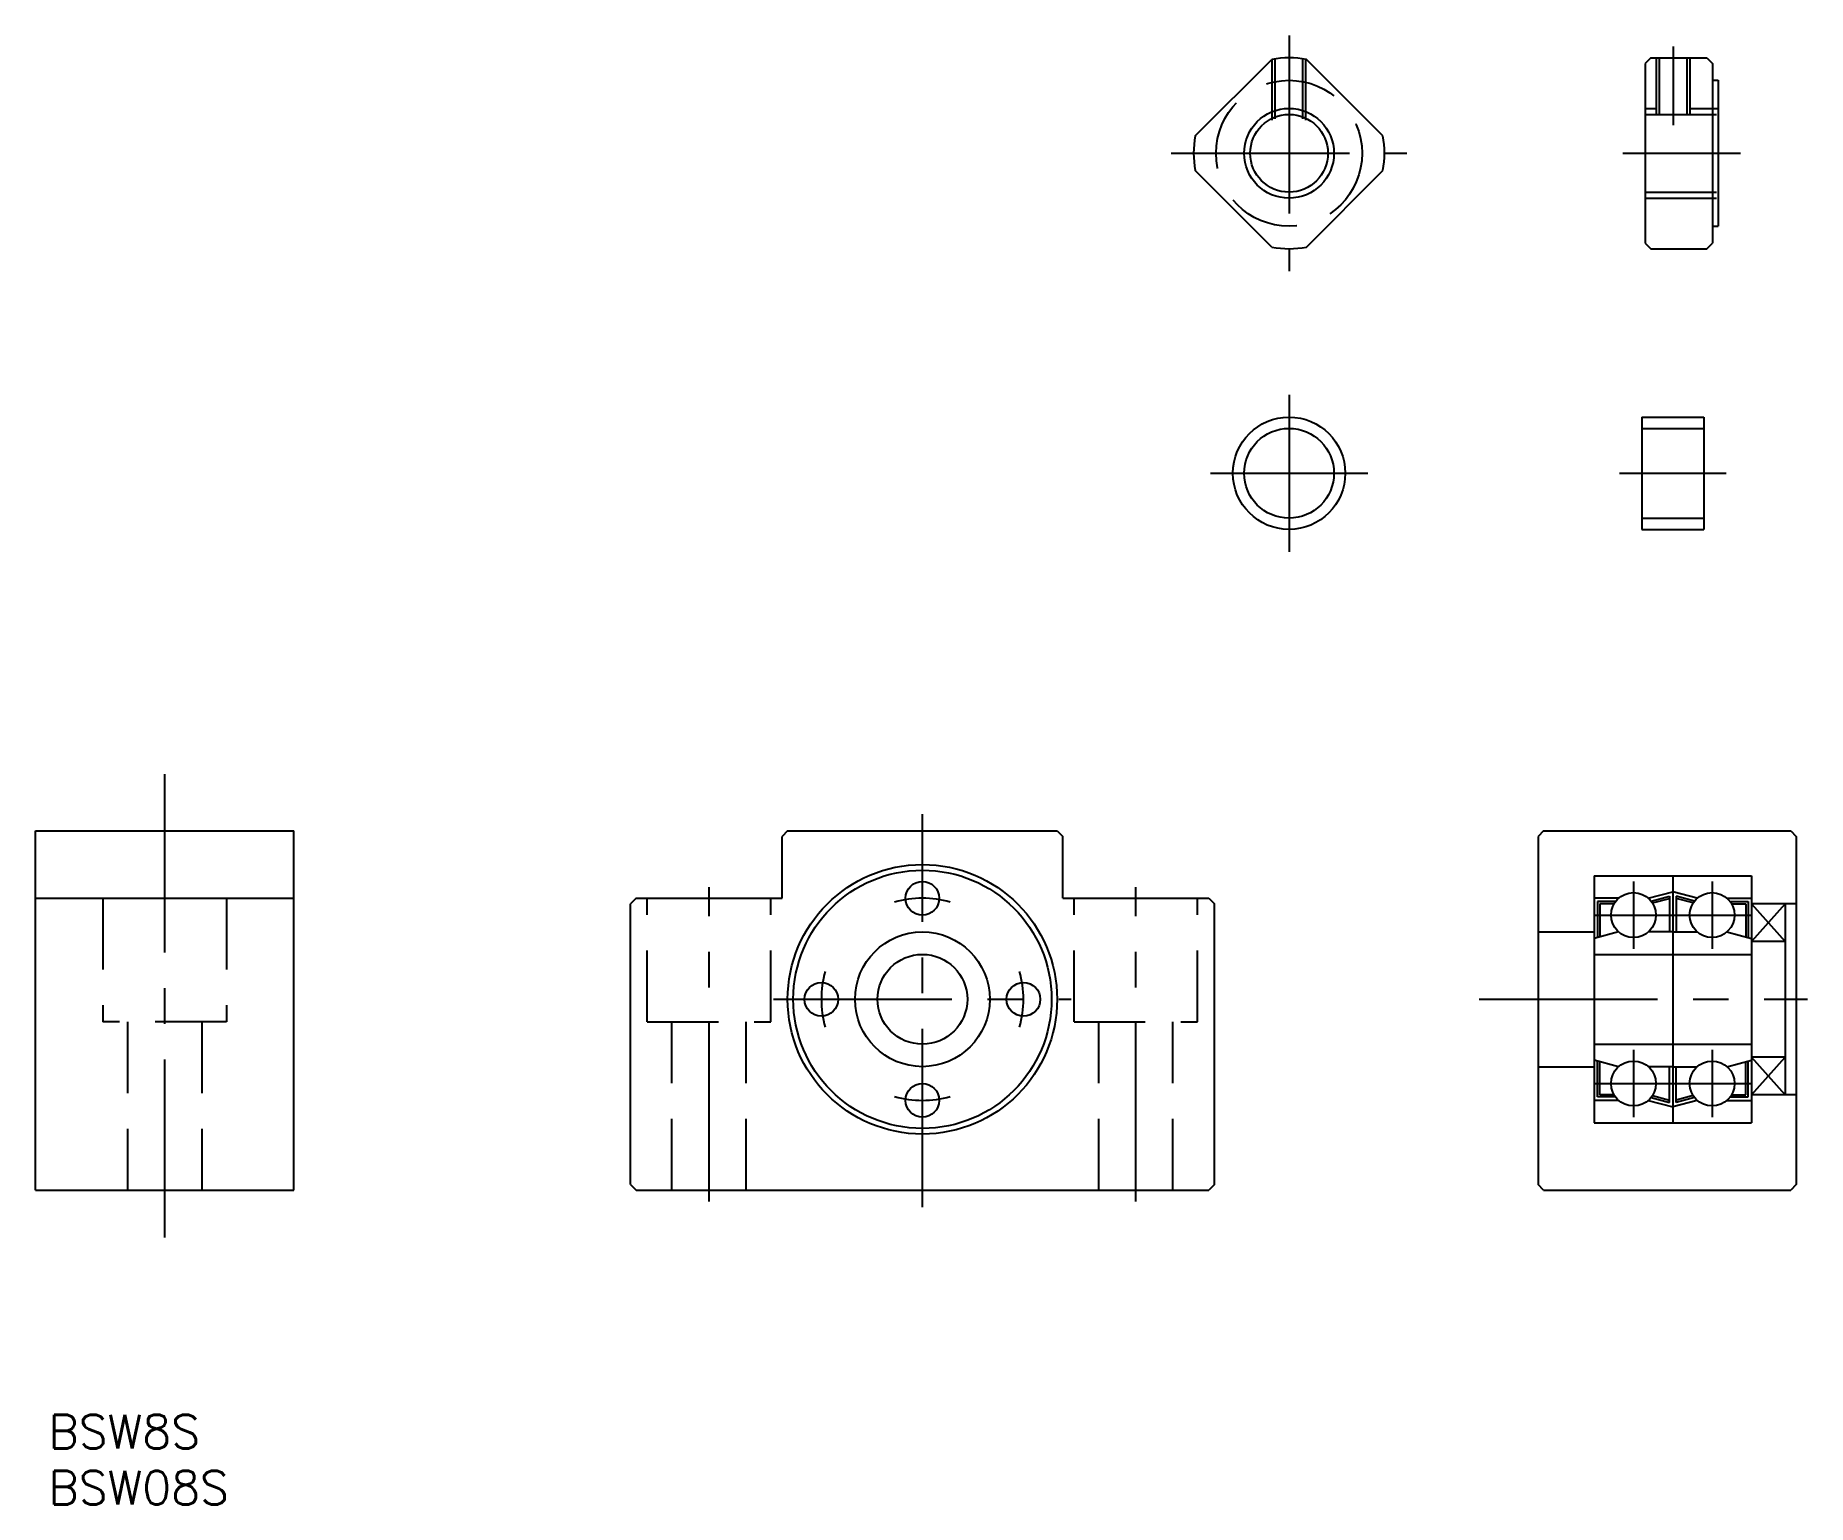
# Model space of a CAD drawing. Extents: x -1 to 157, y -8 to 123.
import ezdxf

# ---------------------------------------------------------------- set-up
doc = ezdxf.new("R2010")
doc.units = 0
doc.header["$LTSCALE"] = 0.5
doc.linetypes.add('CENTER', pattern=[50.8, 31.75, -6.35, 6.35, -6.35])
doc.linetypes.add('DASHED', pattern=[19.05, 12.7, -6.35])
for name, color, linetype in [('MSM_CENTER', 1, 'CENTER'), ('MSM_CONTINUOUS', 7, 'CONTINUOUS'), ('MSM_DASHED', 4, 'DASHED'), ('MSM_NARROW', 5, 'CONTINUOUS'), ('MSM_PART_NUMBER', 7, 'CONTINUOUS')]:
    doc.layers.add(name, color=color, linetype=linetype)
doc.styles.get("Standard").update_dxf_attribs({"font": 'txt.shx', "height": 3, "bigfont": 'bigfont.shx'})

# ---------------------------------------------------------------- blocks, each defined once
blk = doc.blocks.new('*U42')
at = {"layer": 'MSM_PART_NUMBER'}
blk.add_text('BSW8S', height=3, dxfattribs=at).set_placement((0, -3))
blk = doc.blocks.new('*U43')
at = {"layer": 'MSM_PART_NUMBER'}
blk.add_text('BSW08S', height=3, dxfattribs=at).set_placement((0, -8))

msp = doc.modelspace()

# ---------------------------------------------------------------- linework, layer by layer
at = {"layer": 'MSM_CENTER'}
for p, q in [((110.48, 122.85), (110.48, 101.85)), ((144.69, 121.85), (144.69, 114.85)), ((99.98, 112.35), (120.98, 112.35)), ((140.19, 112.35), (150.69, 112.35)), ((110.48, 90.85), (110.48, 76.85)), ((103.48, 83.85), (117.48, 83.85)), ((139.9, 83.85), (149.4, 83.85)), ((10.35, 57.05), (10.35, 14.7)), ((77.83, 18.5), (77.83, 53.5)), ((141.15, 47.5), (141.15, 41.5)), ((148.15, 47.5), (148.15, 41.5)), ((58.83, 19), (58.83, 47)), ((96.83, 19), (96.83, 47)), ((137.65, 44.5), (151.65, 44.5)), ((64.58, 37), (91.08, 37)), ((127.4, 37), (156.65, 37)), ((141.15, 32.5), (141.15, 26.5)), ((148.15, 32.5), (148.15, 26.5)), ((137.65, 29.5), (151.65, 29.5))]:
    msp.add_line(p, q, dxfattribs=at)
for start, end in [(74.0329, 105.9671), (164.0329, 195.9671), (344.0329, 15.9671), (254.0329, 285.9671)]:
    msp.add_arc((77.83, 37), 9, start, end, dxfattribs=at)
at = {"layer": 'MSM_CONTINUOUS'}
for p, q in [((102.12, 113.89), (108.94, 120.71)), ((118.84, 113.89), (112.02, 120.71)), ((142.69, 120.85), (142.19, 120.35)), ((142.19, 120.35), (142.19, 104.35)), ((142.69, 120.85), (147.69, 120.85)), ((147.69, 120.85), (148.19, 120.35)), ((148.19, 120.35), (148.19, 104.35)), ((148.19, 118.85), (148.69, 118.85)), ((148.69, 118.85), (148.69, 105.85)), ((108.94, 103.99), (102.12, 110.81)), ((112.02, 103.99), (118.84, 110.81)), ((148.19, 105.85), (148.69, 105.85)), ((142.19, 104.35), (142.69, 103.85)), ((147.69, 103.85), (148.19, 104.35)), ((142.69, 103.85), (147.69, 103.85)), ((141.9, 88.85), (147.4, 88.85)), ((141.9, 88.85), (141.9, 78.85)), ((147.4, 88.85), (147.4, 78.85)), ((141.9, 78.85), (147.4, 78.85)), ((-1.15, 20), (-1.15, 52)), ((-1.15, 52), (21.85, 52)), ((21.85, 20), (21.85, 52)), ((65.83, 52), (65.33, 51.5)), ((65.33, 46), (65.33, 51.5)), ((65.83, 52), (89.83, 52)), ((89.83, 52), (90.33, 51.5)), ((90.33, 46), (90.33, 51.5)), ((133.15, 52), (132.65, 51.5)), ((132.65, 51.5), (132.65, 20.5)), ((133.15, 52), (155.15, 52)), ((155.15, 52), (155.65, 51.5)), ((155.65, 51.5), (155.65, 20.5)), ((137.65, 48), (137.65, 26)), ((137.65, 48), (151.65, 48)), ((144.65, 48), (144.65, 26)), ((151.65, 48), (151.65, 26)), ((-1.15, 46), (21.85, 46)), ((52.33, 46), (51.83, 45.5)), ((52.33, 46), (65.33, 46)), ((90.33, 46), (103.33, 46)), ((103.33, 46), (103.83, 45.5)), ((139.83, 46), (137.65, 46)), ((142.47, 46), (144.65, 46.58)), ((142.71, 45.75), (144.35, 46.19)), ((142.83, 45.58), (144.35, 45.99)), ((144.35, 46.19), (144.35, 43)), ((146.83, 46), (144.65, 46.58)), ((144.95, 46.19), (144.95, 43)), ((146.59, 45.75), (144.95, 46.19)), ((146.47, 45.58), (144.95, 45.99)), ((149.47, 46), (151.65, 46)), ((51.83, 20.5), (51.83, 45.5)), ((103.83, 20.5), (103.83, 45.5)), ((137.95, 45.7), (137.95, 42.5)), ((139.55, 45.7), (137.95, 45.7)), ((138.15, 45.5), (138.15, 42.55)), ((139.42, 45.5), (138.15, 45.5)), ((149.75, 45.7), (151.35, 45.7)), ((149.88, 45.5), (151.15, 45.5)), ((151.15, 45.5), (151.15, 42.55)), ((151.35, 45.7), (151.35, 42.5)), ((155.65, 45.5), (151.65, 45.5)), ((154.65, 45.5), (154.65, 28.5)), ((132.65, 43), (137.65, 43)), ((139.83, 43), (137.65, 42.42)), ((144.65, 43), (142.47, 43)), ((144.65, 43), (146.83, 43)), ((149.47, 43), (151.65, 42.42)), ((154.65, 42.15), (151.65, 42.15)), ((137.65, 41), (151.65, 41)), ((137.65, 33), (151.65, 33)), ((139.83, 31), (137.65, 31.58)), ((149.47, 31), (151.65, 31.58)), ((154.65, 31.85), (151.65, 31.85)), ((132.65, 31), (137.65, 31)), ((137.95, 28.3), (137.95, 31.5)), ((138.15, 28.5), (138.15, 31.45)), ((144.65, 31), (142.47, 31)), ((144.35, 27.81), (144.35, 31)), ((144.65, 31), (146.83, 31)), ((144.95, 27.81), (144.95, 31)), ((151.15, 28.5), (151.15, 31.45)), ((151.35, 28.3), (151.35, 31.5)), ((139.42, 28.5), (138.15, 28.5)), ((142.83, 28.42), (144.35, 28.01)), ((146.47, 28.42), (144.95, 28.01)), ((149.88, 28.5), (151.15, 28.5)), ((155.65, 28.5), (151.65, 28.5)), ((139.83, 28), (137.65, 28)), ((139.55, 28.3), (137.95, 28.3)), ((142.47, 28), (144.65, 27.42)), ((142.71, 28.25), (144.35, 27.81)), ((146.83, 28), (144.65, 27.42)), ((146.59, 28.25), (144.95, 27.81)), ((149.47, 28), (151.65, 28)), ((149.75, 28.3), (151.35, 28.3)), ((137.65, 26), (151.65, 26)), ((-1.15, 20), (21.85, 20)), ((51.83, 20.5), (52.33, 20)), ((52.33, 20), (103.33, 20)), ((103.83, 20.5), (103.33, 20)), ((133.15, 20), (132.65, 20.5)), ((133.15, 20), (155.15, 20)), ((155.65, 20.5), (155.15, 20))]:
    msp.add_line(p, q, dxfattribs=at)
for centre, radius in [((110.48, 112.35), 3.46), ((110.48, 83.85), 5), ((110.48, 83.85), 4), ((77.83, 37), 12), ((77.83, 37), 11.5), ((77.83, 46), 1.5), ((141.15, 44.5), 2), ((148.15, 44.5), 2), ((77.83, 37), 6), ((77.83, 37), 4), ((68.83, 37), 1.5), ((86.83, 37), 1.5), ((141.15, 29.5), 2), ((148.15, 29.5), 2), ((77.83, 28), 1.5)]:
    msp.add_circle(centre, radius, dxfattribs=at)
for start, end in [(79.5603, 100.4397), (169.5603, 190.4397), (349.5603, 10.4397), (259.5603, 280.4397)]:
    msp.add_arc((110.48, 112.35), 8.5, start, end, dxfattribs=at)
at = {"layer": 'MSM_DASHED'}
for p, q in [((108.98, 115.31), (108.98, 120.71)), ((109.25, 115.43), (109.25, 120.76)), ((111.71, 115.43), (111.71, 120.76)), ((111.98, 115.31), (111.98, 120.71)), ((143.19, 115.8), (143.19, 120.85)), ((143.46, 115.8), (143.46, 120.85)), ((145.92, 115.8), (145.92, 120.85)), ((146.19, 115.8), (146.19, 120.85)), ((142.19, 116.35), (143.19, 116.35)), ((142.19, 115.8), (148.69, 115.8)), ((146.19, 116.35), (148.69, 116.35)), ((142.19, 108.89), (148.69, 108.89)), ((142.19, 108.35), (148.69, 108.35)), ((141.9, 87.85), (147.4, 87.85)), ((141.9, 79.85), (147.4, 79.85)), ((4.85, 46), (4.85, 35)), ((15.85, 46), (15.85, 35)), ((53.33, 35), (53.33, 46)), ((64.33, 35), (64.33, 46)), ((91.33, 35), (91.33, 46)), ((102.33, 35), (102.33, 46)), ((15.85, 35), (4.85, 35)), ((7.05, 35), (7.05, 20)), ((13.65, 35), (13.65, 20)), ((53.33, 35), (64.33, 35)), ((55.53, 20), (55.53, 35)), ((62.13, 20), (62.13, 35)), ((91.33, 35), (102.33, 35)), ((93.53, 20), (93.53, 35)), ((100.13, 20), (100.13, 35))]:
    msp.add_line(p, q, dxfattribs=at)
msp.add_circle((110.48, 112.35), 6.5, dxfattribs=at)
at = {"layer": 'MSM_NARROW'}
for p, q in [((151.65, 45.5), (154.65, 42.15)), ((154.65, 45.5), (151.65, 42.15)), ((151.65, 28.5), (154.65, 31.85)), ((154.65, 28.5), (151.65, 31.85))]:
    msp.add_line(p, q, dxfattribs=at)
msp.add_circle((110.48, 112.35), 4, dxfattribs=at)

# ---------------------------------------------------------------- block references
at = {"layer": 'MSM_CONTINUOUS'}
for name in ['*U42', '*U43']:
    msp.add_blockref(name, (0, 0), dxfattribs=at)

doc.saveas('drawing.dxf')
